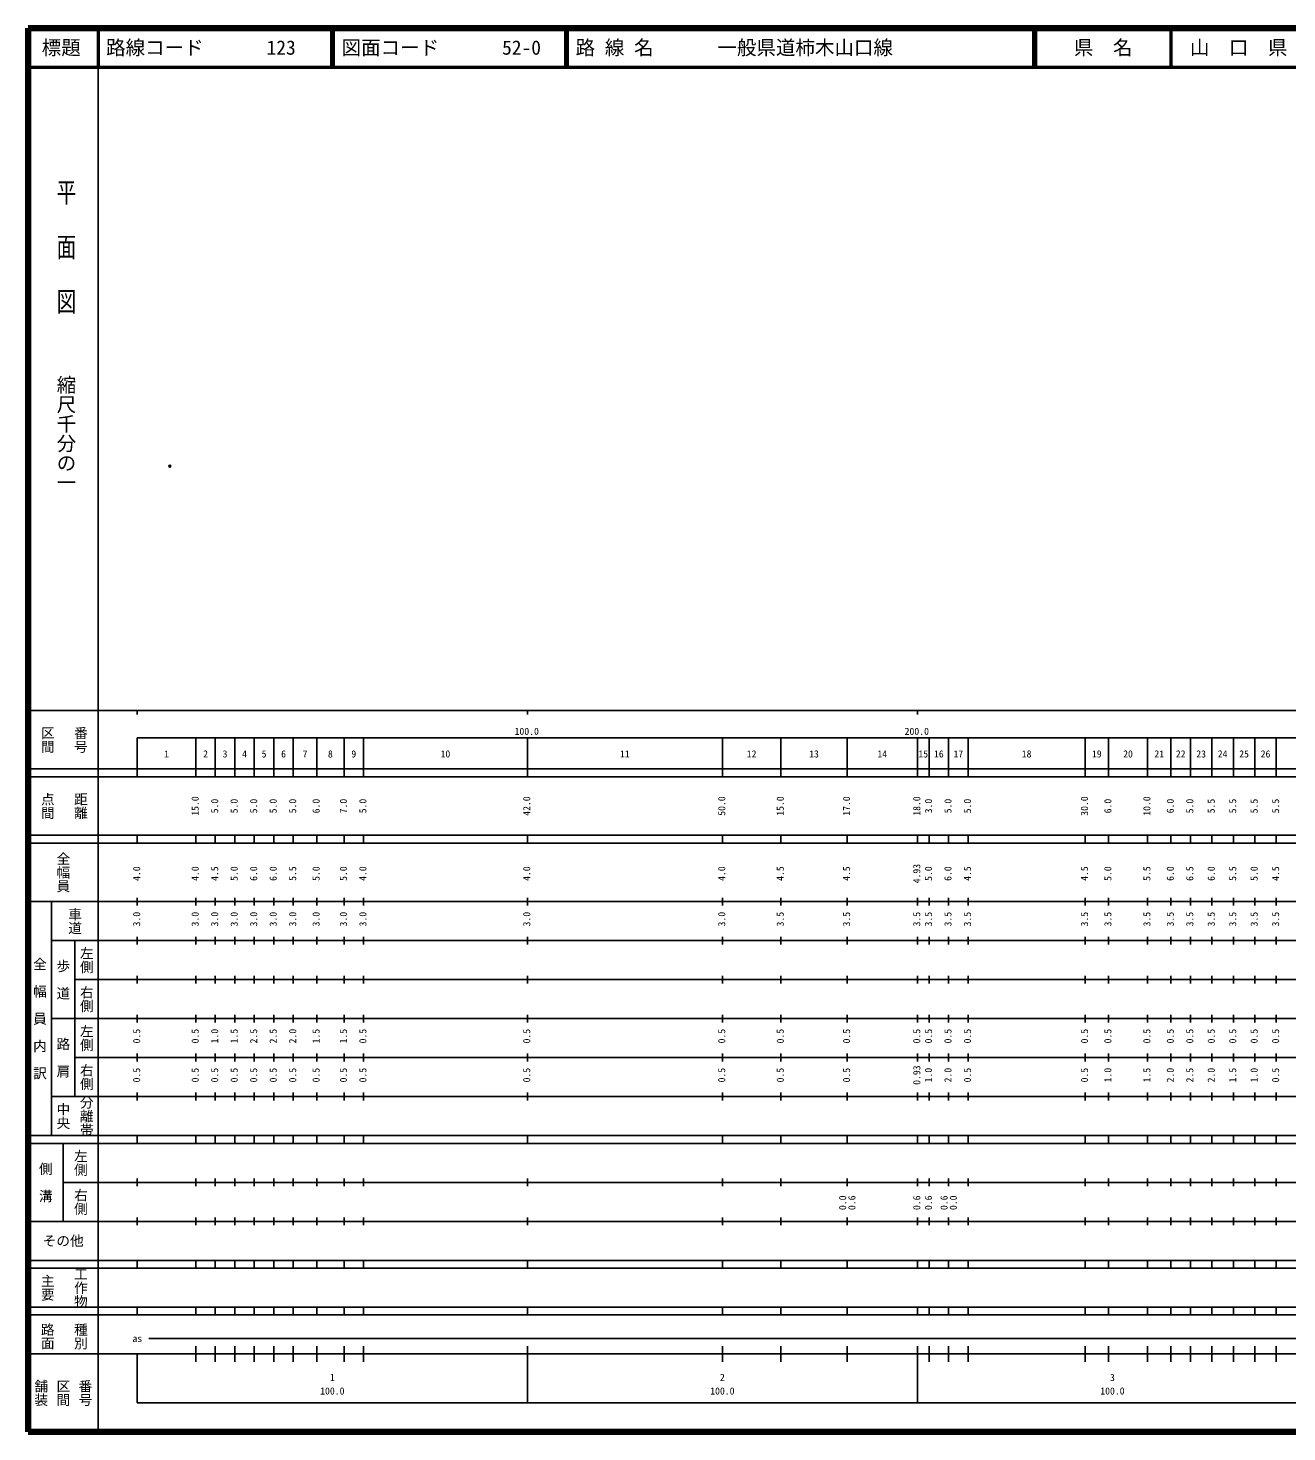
# Model space of a CAD drawing. Units: millimetres on the paper. Extents: x 40 to 680, y 20 to 380.
# Drawn here: x 40 to 362.7, y 20 to 380 of the extents above; entities that cross this region are included whole.
import ezdxf
from ezdxf.enums import TextEntityAlignment as Align

# ---------------------------------------------------------------- set-up
doc = ezdxf.new("R2010")
doc.units = ezdxf.units.MM
doc.header["$PDMODE"] = 32
doc.header["$PDSIZE"] = 0.5
doc.layers.add('M-OTRS', color=6, linetype='Continuous')
doc.layers.add('M-TTL-TXT', color=7, linetype='Continuous')
for name, color, linetype, lineweight in [('M-TTL', 2, 'Continuous', 140), ('M-TTL-BAND', 7, 'Continuous', 25), ('M-TTL-LINE', 7, 'Continuous', 50)]:
    doc.layers.add(name, color=color, linetype=linetype, lineweight=lineweight)
doc.styles.add('@ＭＳ ゴシック', font='')
doc.styles.add('ＭＳ ゴシック', font='')
doc.styles.get('@ＭＳ ゴシック').set_extended_font_data('@MS Gothic')
doc.styles.get('ＭＳ ゴシック').set_extended_font_data('MS Gothic')

msp = doc.modelspace()

# ---------------------------------------------------------------- linework, layer by layer
at = {"layer": 'M-OTRS'}
msp.add_point((76.374, 267.668), dxfattribs=at)
at = {"layer": 'M-TTL'}
for p, q in [((40, 380), (40, 20)), ((680, 380), (40, 380)), ((40, 20), (680, 20))]:
    msp.add_line(p, q, dxfattribs=at)
at = {"layer": 'M-TTL-BAND'}
for p, q in [((58, 370), (58, 20)), ((40, 205), (579, 205)), ((68, 205), (68, 204)), ((168, 205), (168, 204)), ((268, 205), (268, 204)), ((68, 198), (579, 198)), ((68, 198), (68, 188)), ((83, 188), (83, 198)), ((88, 188), (88, 198)), ((93, 188), (93, 198)), ((98, 188), (98, 198)), ((103, 188), (103, 198)), ((108, 188), (108, 198)), ((114, 188), (114, 198)), ((121, 188), (121, 198)), ((126, 188), (126, 198)), ((168, 188), (168, 198)), ((218, 188), (218, 198)), ((233, 188), (233, 198)), ((250, 188), (250, 198)), ((268, 188), (268, 198)), ((271, 188), (271, 198)), ((276, 188), (276, 198)), ((281, 188), (281, 198)), ((311, 188), (311, 198)), ((317, 188), (317, 198)), ((327, 188), (327, 198)), ((333, 188), (333, 198)), ((338, 188), (338, 198)), ((343.5, 188), (343.5, 198)), ((349, 188), (349, 198)), ((354.5, 188), (354.5, 198)), ((360, 188), (360, 198)), ((40, 190), (579, 190)), ((40, 188), (579, 188)), ((40, 173), (579, 173)), ((68, 171), (68, 173)), ((83, 171), (83, 173)), ((88, 171), (88, 173)), ((93, 171), (93, 173)), ((98, 171), (98, 173)), ((103, 171), (103, 173)), ((108, 171), (108, 173)), ((114, 171), (114, 173)), ((121, 171), (121, 173)), ((126, 171), (126, 173)), ((168, 171), (168, 173)), ((218, 171), (218, 173)), ((233, 171), (233, 173)), ((250, 171), (250, 173)), ((268, 171), (268, 173)), ((271, 171), (271, 173)), ((276, 171), (276, 173)), ((281, 171), (281, 173)), ((311, 171), (311, 173)), ((317, 171), (317, 173)), ((327, 171), (327, 173)), ((333, 171), (333, 173)), ((338, 171), (338, 173)), ((343.5, 171), (343.5, 173)), ((349, 171), (349, 173)), ((354.5, 171), (354.5, 173)), ((360, 171), (360, 173)), ((40, 171), (579, 171)), ((40, 156), (579, 156)), ((46, 96), (46, 156)), ((68, 155), (68, 157)), ((83, 155), (83, 157)), ((88, 155), (88, 157)), ((93, 155), (93, 157)), ((98, 155), (98, 157)), ((103, 155), (103, 157)), ((108, 155), (108, 157)), ((114, 155), (114, 157)), ((121, 155), (121, 157)), ((126, 155), (126, 157)), ((168, 155), (168, 157)), ((218, 155), (218, 157)), ((233, 155), (233, 157)), ((250, 155), (250, 157)), ((268, 155), (268, 157)), ((271, 155), (271, 157)), ((276, 155), (276, 157)), ((281, 155), (281, 157)), ((311, 155), (311, 157)), ((317, 155), (317, 157)), ((327, 155), (327, 157)), ((333, 155), (333, 157)), ((338, 155), (338, 157)), ((343.5, 155), (343.5, 157)), ((349, 155), (349, 157)), ((354.5, 155), (354.5, 157)), ((360, 155), (360, 157)), ((46, 146), (579, 146)), ((52, 146), (52, 106)), ((68, 145), (68, 147)), ((83, 145), (83, 147)), ((88, 145), (88, 147)), ((93, 145), (93, 147)), ((98, 145), (98, 147)), ((103, 145), (103, 147)), ((108, 145), (108, 147)), ((114, 145), (114, 147)), ((121, 145), (121, 147)), ((126, 145), (126, 147)), ((168, 145), (168, 147)), ((218, 145), (218, 147)), ((233, 145), (233, 147)), ((250, 145), (250, 147)), ((268, 145), (268, 147)), ((271, 145), (271, 147)), ((276, 145), (276, 147)), ((281, 145), (281, 147)), ((311, 145), (311, 147)), ((317, 145), (317, 147)), ((327, 145), (327, 147)), ((333, 145), (333, 147)), ((338, 145), (338, 147)), ((343.5, 145), (343.5, 147)), ((349, 145), (349, 147)), ((354.5, 145), (354.5, 147)), ((360, 145), (360, 147)), ((68, 135), (68, 137)), ((83, 135), (83, 137)), ((88, 135), (88, 137)), ((93, 135), (93, 137)), ((98, 135), (98, 137)), ((103, 135), (103, 137)), ((108, 135), (108, 137)), ((114, 135), (114, 137)), ((121, 135), (121, 137)), ((126, 135), (126, 137)), ((168, 135), (168, 137)), ((218, 135), (218, 137)), ((233, 135), (233, 137)), ((250, 135), (250, 137)), ((268, 135), (268, 137)), ((271, 135), (271, 137)), ((276, 135), (276, 137)), ((281, 135), (281, 137)), ((311, 135), (311, 137)), ((317, 135), (317, 137)), ((327, 135), (327, 137)), ((333, 135), (333, 137)), ((338, 135), (338, 137)), ((343.5, 135), (343.5, 137)), ((349, 135), (349, 137)), ((354.5, 135), (354.5, 137)), ((360, 135), (360, 137)), ((52, 136), (579, 136)), ((46, 126), (579, 126)), ((68, 125), (68, 127)), ((83, 125), (83, 127)), ((88, 125), (88, 127)), ((93, 125), (93, 127)), ((98, 125), (98, 127)), ((103, 125), (103, 127)), ((108, 125), (108, 127)), ((114, 125), (114, 127)), ((121, 125), (121, 127)), ((126, 125), (126, 127)), ((168, 125), (168, 127)), ((218, 125), (218, 127)), ((233, 125), (233, 127)), ((250, 125), (250, 127)), ((268, 125), (268, 127)), ((271, 125), (271, 127)), ((276, 125), (276, 127)), ((281, 125), (281, 127)), ((311, 125), (311, 127)), ((317, 125), (317, 127)), ((327, 125), (327, 127)), ((333, 125), (333, 127)), ((338, 125), (338, 127)), ((343.5, 125), (343.5, 127)), ((349, 125), (349, 127)), ((354.5, 125), (354.5, 127)), ((360, 125), (360, 127)), ((52, 116), (579, 116)), ((68, 115), (68, 117)), ((83, 115), (83, 117)), ((88, 115), (88, 117)), ((93, 115), (93, 117)), ((98, 115), (98, 117)), ((103, 115), (103, 117)), ((108, 115), (108, 117)), ((114, 115), (114, 117)), ((121, 115), (121, 117)), ((126, 115), (126, 117)), ((168, 115), (168, 117)), ((218, 115), (218, 117)), ((233, 115), (233, 117)), ((250, 115), (250, 117)), ((268, 115), (268, 117)), ((271, 115), (271, 117)), ((276, 115), (276, 117)), ((281, 115), (281, 117)), ((311, 115), (311, 117)), ((317, 115), (317, 117)), ((327, 115), (327, 117)), ((333, 115), (333, 117)), ((338, 115), (338, 117)), ((343.5, 115), (343.5, 117)), ((349, 115), (349, 117)), ((354.5, 115), (354.5, 117)), ((360, 115), (360, 117)), ((46, 106), (579, 106)), ((68, 105), (68, 107)), ((83, 105), (83, 107)), ((88, 105), (88, 107)), ((93, 105), (93, 107)), ((98, 105), (98, 107)), ((103, 105), (103, 107)), ((108, 105), (108, 107)), ((114, 105), (114, 107)), ((121, 105), (121, 107)), ((126, 105), (126, 107)), ((168, 105), (168, 107)), ((218, 105), (218, 107)), ((233, 105), (233, 107)), ((250, 105), (250, 107)), ((268, 105), (268, 107)), ((271, 105), (271, 107)), ((276, 105), (276, 107)), ((281, 105), (281, 107)), ((311, 105), (311, 107)), ((317, 105), (317, 107)), ((327, 105), (327, 107)), ((333, 105), (333, 107)), ((338, 105), (338, 107)), ((343.5, 105), (343.5, 107)), ((349, 105), (349, 107)), ((354.5, 105), (354.5, 107)), ((360, 105), (360, 107)), ((40, 96), (579, 96)), ((40, 94), (579, 94)), ((49, 94), (49, 74)), ((68, 94), (68, 96)), ((83, 94), (83, 96)), ((88, 94), (88, 96)), ((93, 94), (93, 96)), ((98, 94), (98, 96)), ((103, 94), (103, 96)), ((108, 94), (108, 96)), ((114, 94), (114, 96)), ((121, 94), (121, 96)), ((126, 94), (126, 96)), ((168, 94), (168, 96)), ((218, 94), (218, 96)), ((233, 94), (233, 96)), ((250, 94), (250, 96)), ((268, 94), (268, 96)), ((271, 94), (271, 96)), ((276, 94), (276, 96)), ((281, 94), (281, 96)), ((311, 94), (311, 96)), ((317, 94), (317, 96)), ((327, 94), (327, 96)), ((333, 94), (333, 96)), ((338, 94), (338, 96)), ((343.5, 94), (343.5, 96)), ((349, 94), (349, 96)), ((354.5, 94), (354.5, 96)), ((360, 94), (360, 96)), ((49, 84), (579, 84)), ((68, 83), (68, 85)), ((83, 83), (83, 85)), ((88, 83), (88, 85)), ((93, 83), (93, 85)), ((98, 83), (98, 85)), ((103, 83), (103, 85)), ((108, 83), (108, 85)), ((114, 83), (114, 85)), ((121, 83), (121, 85)), ((126, 83), (126, 85)), ((168, 83), (168, 85)), ((218, 83), (218, 85)), ((233, 83), (233, 85)), ((250, 83), (250, 85)), ((268, 83), (268, 85)), ((271, 83), (271, 85)), ((276, 83), (276, 85)), ((281, 83), (281, 85)), ((311, 83), (311, 85)), ((317, 83), (317, 85)), ((327, 83), (327, 85)), ((333, 83), (333, 85)), ((338, 83), (338, 85)), ((343.5, 83), (343.5, 85)), ((349, 83), (349, 85)), ((354.5, 83), (354.5, 85)), ((360, 83), (360, 85)), ((40, 74), (579, 74)), ((68, 73), (68, 75)), ((83, 73), (83, 75)), ((88, 73), (88, 75)), ((93, 73), (93, 75)), ((98, 73), (98, 75)), ((103, 73), (103, 75)), ((108, 73), (108, 75)), ((114, 73), (114, 75)), ((121, 73), (121, 75)), ((126, 73), (126, 75)), ((168, 73), (168, 75)), ((218, 73), (218, 75)), ((233, 73), (233, 75)), ((250, 73), (250, 75)), ((268, 73), (268, 75)), ((271, 73), (271, 75)), ((276, 73), (276, 75)), ((281, 73), (281, 75)), ((311, 73), (311, 75)), ((317, 73), (317, 75)), ((327, 73), (327, 75)), ((333, 73), (333, 75)), ((338, 73), (338, 75)), ((343.5, 73), (343.5, 75)), ((349, 73), (349, 75)), ((354.5, 73), (354.5, 75)), ((360, 73), (360, 75)), ((40, 64), (579, 64)), ((40, 62), (579, 62)), ((68, 62), (68, 64)), ((83, 62), (83, 64)), ((88, 62), (88, 64)), ((93, 62), (93, 64)), ((98, 62), (98, 64)), ((103, 62), (103, 64)), ((108, 62), (108, 64)), ((114, 62), (114, 64)), ((121, 62), (121, 64)), ((126, 62), (126, 64)), ((168, 62), (168, 64)), ((218, 62), (218, 64)), ((233, 62), (233, 64)), ((250, 62), (250, 64)), ((268, 62), (268, 64)), ((271, 62), (271, 64)), ((276, 62), (276, 64)), ((281, 62), (281, 64)), ((311, 62), (311, 64)), ((317, 62), (317, 64)), ((327, 62), (327, 64)), ((333, 62), (333, 64)), ((338, 62), (338, 64)), ((343.5, 62), (343.5, 64)), ((349, 62), (349, 64)), ((354.5, 62), (354.5, 64)), ((360, 62), (360, 64)), ((40, 52), (579, 52)), ((68, 50), (68, 52)), ((83, 50), (83, 52)), ((88, 50), (88, 52)), ((93, 50), (93, 52)), ((98, 50), (98, 52)), ((103, 50), (103, 52)), ((108, 50), (108, 52)), ((114, 50), (114, 52)), ((121, 50), (121, 52)), ((126, 50), (126, 52)), ((168, 50), (168, 52)), ((218, 50), (218, 52)), ((233, 50), (233, 52)), ((250, 50), (250, 52)), ((268, 50), (268, 52)), ((271, 50), (271, 52)), ((276, 50), (276, 52)), ((281, 50), (281, 52)), ((311, 50), (311, 52)), ((317, 50), (317, 52)), ((327, 50), (327, 52)), ((333, 50), (333, 52)), ((338, 50), (338, 52)), ((343.5, 50), (343.5, 52)), ((349, 50), (349, 52)), ((354.5, 50), (354.5, 52)), ((360, 50), (360, 52)), ((40, 50), (579, 50)), ((71, 44), (504.3, 44)), ((40, 40), (579, 40)), ((68, 40), (68, 27.5)), ((83, 38), (83, 42)), ((88, 38), (88, 42)), ((93, 38), (93, 42)), ((98, 38), (98, 42)), ((103, 38), (103, 42)), ((108, 38), (108, 42)), ((114, 38), (114, 42)), ((121, 38), (121, 42)), ((126, 38), (126, 42)), ((168, 27.5), (168, 42)), ((218, 38), (218, 42)), ((233, 38), (233, 42)), ((250, 38), (250, 42)), ((268, 27.5), (268, 42)), ((271, 38), (271, 42)), ((276, 38), (276, 42)), ((281, 38), (281, 42)), ((311, 38), (311, 42)), ((317, 38), (317, 42)), ((327, 38), (327, 42)), ((333, 38), (333, 42)), ((338, 38), (338, 42)), ((343.5, 38), (343.5, 42)), ((349, 38), (349, 42)), ((354.5, 38), (354.5, 42)), ((360, 38), (360, 42)), ((68, 27.5), (579, 27.5))]:
    msp.add_line(p, q, dxfattribs=at)
at = {"layer": 'M-TTL-LINE'}
for p, q in [((58, 380), (58, 370)), ((117.75, 380), (117.75, 370)), ((118.25, 380), (118.25, 370)), ((177.75, 380), (177.75, 370)), ((178.25, 380), (178.25, 370)), ((297.75, 380), (297.75, 370)), ((298.25, 380), (298.25, 370)), ((333, 380), (333, 370)), ((40, 370), (680, 370))]:
    msp.add_line(p, q, dxfattribs=at)

# ---------------------------------------------------------------- texts
at = {"layer": 'M-TTL-BAND', "style": '@ＭＳ ゴシック', "width": 1.4}
msp.add_text('平  面  図', height=3.666, rotation=270, dxfattribs=at).set_placement((49.777, 306.475), align=Align.MIDDLE_RIGHT)
at = {"layer": 'M-TTL-BAND', "style": '@ＭＳ ゴシック'}
msp.add_text('縮尺千分の一', height=3.666, rotation=270, dxfattribs=at).set_placement((49.777, 261.03), align=Align.MIDDLE_RIGHT)
for s, p in [('区間', (45, 197.5)), ('番号', (53.5, 197.5)), ('点間', (45, 180.5)), ('距離', (53.5, 180.5)), ('全幅員', (49, 163.5)), ('車道', (52, 151)), ('左側', (55, 141)), ('全\u3000幅\u3000員\u3000内\u3000訳', (43, 126)), ('歩\u3000道', (49, 136)), ('右側', (55, 131)), ('左側', (55, 121)), ('路\u3000肩', (49, 116)), ('右側', (55, 111)), ('分離帯', (55, 101)), ('中央', (49, 101)), ('左側', (53.5, 89)), ('側\u3000溝', (44.5, 84)), ('右側', (53.5, 79)), ('工作物', (53.5, 57)), ('主要', (45, 57)), ('路面', (45, 44.5)), ('種別', (53.5, 44.5)), ('舗装', (43.333, 30)), ('区間', (49, 30)), ('番号', (54.667, 30))]:
    msp.add_text(s, height=2.566, rotation=270, dxfattribs=at).set_placement(p, align=Align.MIDDLE_CENTER)
at = {"layer": 'M-TTL-BAND', "style": 'ＭＳ ゴシック'}
for s, p in [('100.0', (167.844, 198.195)), ('200.0', (267.844, 198.195)), ('1', (75.5, 192.405)), ('2', (85.5, 192.405)), ('3', (90.5, 192.405)), ('4', (95.5, 192.405)), ('5', (100.5, 192.405)), ('6', (105.5, 192.405)), ('7', (111, 192.405)), ('8', (117.5, 192.405)), ('9', (123.5, 192.405)), ('10', (147, 192.405)), ('11', (193, 192.405)), ('12', (225.5, 192.405)), ('13', (241.5, 192.405)), ('14', (259, 192.405)), ('15', (269.5, 192.405)), ('16', (273.5, 192.405)), ('17', (278.5, 192.405)), ('18', (296, 192.405)), ('19', (314, 192.405)), ('20', (322, 192.405)), ('21', (330, 192.405)), ('22', (335.5, 192.405)), ('23', (340.75, 192.405)), ('24', (346.25, 192.405)), ('25', (351.75, 192.405)), ('26', (357.25, 192.405)), ('as', (68, 42.5)), ('1', (118, 32.523)), ('2', (218, 32.523)), ('3', (318, 32.523)), ('100.0', (118, 29.033)), ('100.0', (218, 29.033)), ('100.0', (318, 29.033))]:
    msp.add_text(s, height=1.833, dxfattribs=at).set_placement(p, align=Align.BOTTOM_CENTER)
for s, p in [('15.0', (84.29, 180.5)), ('5.0', (89.29, 180.5)), ('5.0', (94.29, 180.5)), ('5.0', (99.29, 180.5)), ('5.0', (104.29, 180.5)), ('5.0', (109.29, 180.5)), ('6.0', (115.29, 180.5)), ('7.0', (122.29, 180.5)), ('5.0', (127.29, 180.5)), ('42.0', (169.29, 180.5)), ('50.0', (219.29, 180.5)), ('15.0', (234.29, 180.5)), ('17.0', (251.29, 180.5)), ('18.0', (269.29, 180.5)), ('3.0', (272.29, 180.5)), ('5.0', (277.29, 180.5)), ('5.0', (282.29, 180.5)), ('30.0', (312.29, 180.5)), ('6.0', (318.29, 180.5)), ('10.0', (328.29, 180.5)), ('6.0', (334.29, 180.5)), ('5.0', (339.29, 180.5)), ('5.5', (344.79, 180.5)), ('5.5', (350.29, 180.5)), ('5.5', (355.79, 180.5)), ('5.5', (361.29, 180.5)), ('4.0', (69.29, 163.174)), ('4.0', (84.29, 163.174)), ('4.5', (89.29, 163.174)), ('5.0', (94.29, 163.174)), ('6.0', (99.29, 163.174)), ('6.0', (104.29, 163.174)), ('5.5', (109.29, 163.174)), ('5.0', (115.29, 163.174)), ('5.0', (122.29, 163.174)), ('4.0', (127.29, 163.174)), ('4.0', (169.29, 163.174)), ('4.0', (219.29, 163.174)), ('4.5', (234.29, 163.174)), ('4.5', (251.29, 163.174)), ('4.93', (269.29, 163.174)), ('5.0', (272.29, 163.174)), ('6.0', (277.29, 163.174)), ('4.5', (282.29, 163.174)), ('4.5', (312.29, 163.174)), ('5.0', (318.29, 163.174)), ('5.5', (328.29, 163.174)), ('6.0', (334.29, 163.174)), ('6.5', (339.29, 163.174)), ('6.0', (344.79, 163.174)), ('5.5', (350.29, 163.174)), ('5.0', (355.79, 163.174)), ('4.5', (361.29, 163.174)), ('3.0', (69.29, 151.5)), ('3.0', (84.29, 151.5)), ('3.0', (89.29, 151.5)), ('3.0', (94.29, 151.5)), ('3.0', (99.29, 151.5)), ('3.0', (104.29, 151.5)), ('3.0', (109.29, 151.5)), ('3.0', (115.29, 151.5)), ('3.0', (122.29, 151.5)), ('3.0', (127.29, 151.5)), ('3.0', (169.29, 151.5)), ('3.0', (219.29, 151.5)), ('3.5', (234.29, 151.5)), ('3.5', (251.29, 151.5)), ('3.5', (269.29, 151.5)), ('3.5', (272.29, 151.5)), ('3.5', (277.29, 151.5)), ('3.5', (282.29, 151.5)), ('3.5', (312.29, 151.5)), ('3.5', (318.29, 151.5)), ('3.5', (328.29, 151.5)), ('3.5', (334.29, 151.5)), ('3.5', (339.29, 151.5)), ('3.5', (344.79, 151.5)), ('3.5', (350.29, 151.5)), ('3.5', (355.79, 151.5)), ('3.5', (361.29, 151.5)), ('0.5', (69.29, 121.5)), ('0.5', (84.29, 121.5)), ('1.0', (89.29, 121.5)), ('1.5', (94.29, 121.5)), ('2.5', (99.29, 121.5)), ('2.5', (104.29, 121.5)), ('2.0', (109.29, 121.5)), ('1.5', (115.29, 121.5)), ('1.5', (122.29, 121.5)), ('0.5', (127.29, 121.5)), ('0.5', (169.29, 121.5)), ('0.5', (219.29, 121.5)), ('0.5', (234.29, 121.5)), ('0.5', (251.29, 121.5)), ('0.5', (269.29, 121.5)), ('0.5', (272.29, 121.5)), ('0.5', (277.29, 121.5)), ('0.5', (282.29, 121.5)), ('0.5', (312.29, 121.5)), ('0.5', (318.29, 121.5)), ('0.5', (328.29, 121.5)), ('0.5', (334.29, 121.5)), ('0.5', (339.29, 121.5)), ('0.5', (344.79, 121.5)), ('0.5', (350.29, 121.5)), ('0.5', (355.79, 121.5)), ('0.5', (361.29, 121.5)), ('0.5', (69.29, 111.5)), ('0.5', (84.29, 111.5)), ('0.5', (89.29, 111.5)), ('0.5', (94.29, 111.5)), ('0.5', (99.29, 111.5)), ('0.5', (104.29, 111.5)), ('0.5', (109.29, 111.5)), ('0.5', (115.29, 111.5)), ('0.5', (122.29, 111.5)), ('0.5', (127.29, 111.5)), ('0.5', (169.29, 111.5)), ('0.5', (219.29, 111.5)), ('0.5', (234.29, 111.5)), ('0.5', (251.29, 111.5)), ('0.93', (269.29, 111.5)), ('1.0', (272.29, 111.5)), ('2.0', (277.29, 111.5)), ('0.5', (282.29, 111.5)), ('0.5', (312.29, 111.5)), ('1.0', (318.29, 111.5)), ('1.5', (328.29, 111.5)), ('2.0', (334.29, 111.5)), ('2.5', (339.29, 111.5)), ('2.0', (344.79, 111.5)), ('1.5', (350.29, 111.5)), ('1.0', (355.79, 111.5)), ('0.5', (361.29, 111.5)), ('0.0', (250.29, 78.764)), ('0.6', (252.66, 78.764)), ('0.6', (269.29, 78.764)), ('0.6', (272.29, 78.764)), ('0.6', (276.29, 78.764)), ('0.0', (278.66, 78.764))]:
    msp.add_text(s, height=1.833, rotation=90, dxfattribs=at).set_placement(p, align=Align.BOTTOM_CENTER)
msp.add_text('その他', height=2.566, dxfattribs=at).set_placement((49, 69), align=Align.MIDDLE_CENTER)
at = {"layer": 'M-TTL-TXT', "style": 'ＭＳ ゴシック'}
for s, p in [('標題', (48.5, 375)), ('県\u3000名', (315.625, 375)), ('山\u3000口\u3000県', (350.375, 375))]:
    msp.add_text(s, height=3.666, dxfattribs=at).set_placement(p, align=Align.MIDDLE_CENTER)
for s, p in [('路線コード', (60, 375)), ('123', (101.142, 375)), ('図面コード', (120.38, 375)), ('52-0', (161.521, 375)), ('路 線 名', (180.38, 375)), ('一般県道柿木山口線', (216.734, 375))]:
    msp.add_text(s, height=3.666, dxfattribs=at).set_placement(p, align=Align.MIDDLE_LEFT)

doc.saveas('drawing.dxf')
